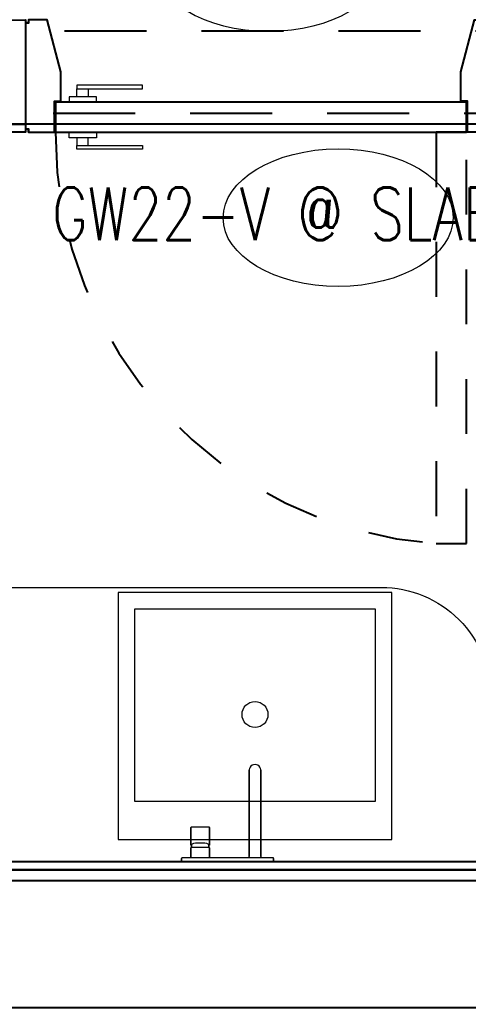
# Model space of a CAD drawing. Header units: metres. Extents: x 42 to 199, y -121 to 268.
# Drawn here: x 79.386 to 80.204, y -58.403 to -56.592 of the extents above; entities that cross this region are included whole.
import ezdxf
from ezdxf.enums import TextEntityAlignment as Align

# ---------------------------------------------------------------- set-up
doc = ezdxf.new("R2010")
doc.units = ezdxf.units.M
doc.header["$LTSCALE"] = 0.3
doc.linetypes.add('HIDDEN', pattern=[0.375, 0.25, -0.125])
doc.layers.get('0').update_dxf_attribs({"color": 8})
for name, color, linetype, lineweight in [('A-DOOR TAGS', 8, 'Continuous', 9), ('A-Plumbing Fixtures', 8, 'Continuous', 0), ('DA HOUSE ARCH LAYOUT', 8, 'Continuous', 9), ('ELEVATION 3', 8, 'Continuous', 13)]:
    doc.layers.add(name, color=color, linetype=linetype, lineweight=lineweight)
for name, color, linetype in [('A-DWV', 8, 'Continuous'), ('A-ELEVATION 3', 8, 'Continuous'), ('A-flooring', 8, 'Continuous'), ('A-Hidden-Above', 8, 'HIDDEN'), ('A-Wall-Full', 8, 'Continuous'), ('A-Wall-Plst', 8, 'Continuous')]:
    doc.layers.add(name, color=color, linetype=linetype)
doc.styles.add('RomanS-Narrow', font='romans.shx', dxfattribs={"width": 0.75})

# ---------------------------------------------------------------- blocks, each defined once
blk = doc.blocks.new('FK_R_BLR_FINAL FLOOR PLANS_24.09.2020$0$Door Legend-flat-46')
at = {"color": 8, "linetype": 'ByBlock'}
blk.add_ellipse((-0.0021, 0.106), major_axis=(0.21, 0.0004), ratio=0.597277, start_param=-3.141592653589793, end_param=3.141592653589793, dxfattribs=at)
blk = doc.blocks.new('RED_ROSETTA_PV_XREF 22.07.21$0$A$C7F376221-flat-2-flat-1-flat-1-flat-1-flat-1-flat-1-flat-1')
at = {"color": 4, "ltscale": 0.5}
for p, q in [((0.45, 0.5), (0, 0.5)), ((0, 0.5), (0, 0)), ((0.45, 0), (0.45, 0.5)), ((0.38, 0.47), (0.03, 0.47)), ((0.03, 0.47), (0.03, 0.03)), ((0.38, 0.03), (0.38, 0.47)), ((0.4839, 0.2837), (0.4836, 0.283)), ((0.4836, 0.283), (0.4836, 0.2828)), ((0.4836, 0.2828), (0.4836, 0.2823)), ((0.4836, 0.2823), (0.4836, 0.2815)), ((0.4836, 0.2815), (0.4836, 0.2805)), ((0.4836, 0.2805), (0.4836, 0.2793)), ((0.4836, 0.2793), (0.4836, 0.278)), ((0.4836, 0.278), (0.4836, 0.2635)), ((0.4836, 0.278), (0.4836, 0.277)), ((0.4836, 0.278), (0.4836, 0.2635)), ((0.4836, 0.277), (0.4836, 0.2743)), ((0.4836, 0.2766), (0.4836, 0.2756)), ((0.4836, 0.2756), (0.4836, 0.273)), ((0.4836, 0.2743), (0.4836, 0.2698)), ((0.4836, 0.273), (0.4836, 0.2688)), ((0.4846, 0.284), (0.4839, 0.2837)), ((0.4839, 0.2837), (0.4839, 0.2835)), ((0.4839, 0.2835), (0.4839, 0.2829)), ((0.4839, 0.2829), (0.4839, 0.282)), ((0.4839, 0.282), (0.4839, 0.2808)), ((0.4839, 0.2808), (0.4839, 0.2795)), ((0.4839, 0.2795), (0.4839, 0.278)), ((0.4839, 0.278), (0.4839, 0.2)), ((0.4839, 0.278), (0.4839, 0.2)), ((0.4906, 0.284), (0.4846, 0.284)), ((0.4846, 0.284), (0.4906, 0.284)), ((0.4906, 0.284), (0.4906, 0.2838)), ((0.4906, 0.2838), (0.4906, 0.2832)), ((0.4906, 0.2832), (0.4906, 0.2822)), ((0.4906, 0.2822), (0.4906, 0.281)), ((0.4906, 0.281), (0.4906, 0.2795)), ((0.4906, 0.2795), (0.4906, 0.278)), ((0.4906, 0.278), (0.4906, 0.2)), ((0.4906, 0.278), (0.4906, 0.2)), ((0.3149, 0.2552), (0.3139, 0.2527)), ((0.3149, 0.2552), (0.3139, 0.2527)), ((0.3165, 0.2574), (0.3149, 0.2552)), ((0.3185, 0.2591), (0.3165, 0.2574)), ((0.3209, 0.2601), (0.3185, 0.2591)), ((0.3234, 0.2605), (0.3209, 0.2601)), ((0.3376, 0.2605), (0.3234, 0.2605)), ((0.3234, 0.2605), (0.3376, 0.2605)), ((0.3395, 0.2605), (0.3376, 0.2605)), ((0.3376, 0.2605), (0.3395, 0.2605)), ((0.3419, 0.2605), (0.3395, 0.2605)), ((0.3395, 0.2605), (0.3419, 0.2605)), ((0.3419, 0.2605), (0.3447, 0.2605)), ((0.3447, 0.2605), (0.3419, 0.2605)), ((0.3447, 0.2605), (0.348, 0.2605)), ((0.348, 0.2605), (0.3447, 0.2605)), ((0.3516, 0.2605), (0.348, 0.2605)), ((0.348, 0.2605), (0.3516, 0.2605)), ((0.3554, 0.2605), (0.3516, 0.2605)), ((0.3516, 0.2605), (0.3554, 0.2605)), ((0.3554, 0.2605), (0.3595, 0.2605)), ((0.3595, 0.2605), (0.3554, 0.2605)), ((0.3595, 0.2605), (0.3638, 0.2605)), ((0.3638, 0.2605), (0.3595, 0.2605)), ((0.3638, 0.2605), (0.3681, 0.2605)), ((0.3681, 0.2605), (0.3638, 0.2605)), ((0.3681, 0.2605), (0.4801, 0.2605)), ((0.4801, 0.2605), (0.3681, 0.2605)), ((0.4806, 0.2605), (0.4801, 0.2605)), ((0.4801, 0.2605), (0.4806, 0.2605)), ((0.4814, 0.2607), (0.4806, 0.2605)), ((0.4824, 0.2612), (0.4814, 0.2607)), ((0.4832, 0.2622), (0.4824, 0.2612)), ((0.4836, 0.2635), (0.4832, 0.2622)), ((0.4836, 0.2698), (0.4836, 0.2639)), ((0.4836, 0.2688), (0.4836, 0.2635)), ((0.4836, 0.266), (0.4836, 0.2654)), ((0.4836, 0.2654), (0.4836, 0.2639)), ((0.4836, 0.2646), (0.4836, 0.2641)), ((0.4836, 0.2641), (0.4836, 0.2635)), ((0.4836, 0.2639), (0.4836, 0.2613)), ((0.4836, 0.2639), (0.4836, 0.2572)), ((0.4836, 0.2613), (0.4836, 0.258)), ((0.4836, 0.258), (0.4836, 0.2541)), ((0.4836, 0.2572), (0.4836, 0.25)), ((0.4836, 0.2541), (0.4836, 0.25)), ((0.3139, 0.2527), (0.3136, 0.25)), ((0.3139, 0.2527), (0.3136, 0.25)), ((0.3136, 0.25), (0.3139, 0.2473)), ((0.3136, 0.25), (0.3139, 0.2473)), ((0.3139, 0.2473), (0.3149, 0.2448)), ((0.3139, 0.2473), (0.3149, 0.2448)), ((0.3149, 0.2448), (0.3165, 0.2426)), ((0.3165, 0.2426), (0.3185, 0.2409)), ((0.3185, 0.2409), (0.3209, 0.2399)), ((0.3209, 0.2399), (0.3234, 0.2395)), ((0.3234, 0.2395), (0.3376, 0.2395)), ((0.3376, 0.2395), (0.3234, 0.2395)), ((0.3395, 0.2395), (0.3376, 0.2395)), ((0.3376, 0.2395), (0.3395, 0.2395)), ((0.3419, 0.2395), (0.3395, 0.2395)), ((0.3395, 0.2395), (0.3419, 0.2395)), ((0.3419, 0.2395), (0.3447, 0.2395)), ((0.3447, 0.2395), (0.3419, 0.2395)), ((0.3447, 0.2395), (0.348, 0.2395)), ((0.348, 0.2395), (0.3447, 0.2395)), ((0.348, 0.2395), (0.3516, 0.2395)), ((0.3516, 0.2395), (0.348, 0.2395)), ((0.3516, 0.2395), (0.3554, 0.2395)), ((0.3554, 0.2395), (0.3516, 0.2395)), ((0.3595, 0.2395), (0.3554, 0.2395)), ((0.3554, 0.2395), (0.3595, 0.2395)), ((0.3638, 0.2395), (0.3595, 0.2395)), ((0.3595, 0.2395), (0.3638, 0.2395)), ((0.3638, 0.2395), (0.3681, 0.2395)), ((0.3681, 0.2395), (0.3638, 0.2395)), ((0.3681, 0.2395), (0.4801, 0.2395)), ((0.4801, 0.2395), (0.3681, 0.2395)), ((0.4801, 0.2395), (0.4806, 0.2395)), ((0.4806, 0.2395), (0.4801, 0.2395)), ((0.4806, 0.2395), (0.4814, 0.2393)), ((0.4814, 0.2393), (0.4824, 0.2388)), ((0.4824, 0.2388), (0.4832, 0.2378)), ((0.4832, 0.2378), (0.4836, 0.2365)), ((0.4836, 0.25), (0.4836, 0.2428)), ((0.4836, 0.25), (0.4836, 0.2459)), ((0.4836, 0.2459), (0.4836, 0.242)), ((0.4836, 0.2428), (0.4836, 0.2361)), ((0.4836, 0.242), (0.4836, 0.2387)), ((0.4836, 0.2387), (0.4836, 0.2361)), ((0.4836, 0.2365), (0.4836, 0.2312)), ((0.4836, 0.2365), (0.4836, 0.2359)), ((0.4836, 0.2365), (0.4836, 0.2)), ((0.4836, 0.2361), (0.4836, 0.2346)), ((0.4836, 0.2361), (0.4836, 0.2302)), ((0.4836, 0.2359), (0.4836, 0.2354)), ((0.4836, 0.2346), (0.4836, 0.234)), ((0.4836, 0.2312), (0.4836, 0.227)), ((0.4836, 0.2302), (0.4836, 0.2257)), ((0.4836, 0.227), (0.4836, 0.2244)), ((0.4836, 0.2257), (0.4836, 0.223)), ((0.4836, 0.2244), (0.4836, 0.2234)), ((0.4836, 0.223), (0.4836, 0.222)), ((0.4836, 0.2), (0.4836, 0.167)), ((0.4839, 0.2), (0.4839, 0.122)), ((0.4906, 0.2), (0.4906, 0.122)), ((0.4278, 0.1667), (0.4276, 0.1662)), ((0.4276, 0.1662), (0.4276, 0.15)), ((0.4282, 0.167), (0.4278, 0.1667)), ((0.4301, 0.167), (0.4282, 0.167)), ((0.4282, 0.167), (0.4301, 0.167)), ((0.4435, 0.167), (0.4301, 0.167)), ((0.4301, 0.167), (0.4435, 0.167)), ((0.4435, 0.167), (0.4465, 0.167)), ((0.4465, 0.167), (0.4435, 0.167)), ((0.4606, 0.167), (0.4465, 0.167)), ((0.4465, 0.167), (0.4606, 0.167)), ((0.4586, 0.1647), (0.4577, 0.162)), ((0.4595, 0.1664), (0.4586, 0.1647)), ((0.4606, 0.166), (0.4592, 0.1658)), ((0.4606, 0.167), (0.4595, 0.1664)), ((0.4606, 0.167), (0.4606, 0.1664)), ((0.4606, 0.1664), (0.4606, 0.166)), ((0.4646, 0.166), (0.4606, 0.166)), ((0.4606, 0.166), (0.4646, 0.166)), ((0.4648, 0.1668), (0.4646, 0.1663)), ((0.4646, 0.1663), (0.4646, 0.166)), ((0.4646, 0.166), (0.4646, 0.1654)), ((0.4646, 0.1654), (0.4646, 0.1639)), ((0.4646, 0.1639), (0.4646, 0.1613)), ((0.4653, 0.167), (0.4648, 0.1668)), ((0.4648, 0.1668), (0.4648, 0.1662)), ((0.4648, 0.1662), (0.4648, 0.1645)), ((0.4648, 0.1645), (0.4648, 0.1619)), ((0.4653, 0.167), (0.4836, 0.167)), ((0.4836, 0.167), (0.4653, 0.167)), ((0.4836, 0.178), (0.4836, 0.177)), ((0.4836, 0.177), (0.4836, 0.1743)), ((0.4836, 0.1766), (0.4836, 0.1756)), ((0.4836, 0.1756), (0.4836, 0.173)), ((0.4836, 0.1743), (0.4836, 0.1698)), ((0.4836, 0.173), (0.4836, 0.1688)), ((0.4836, 0.1698), (0.4836, 0.1639)), ((0.4836, 0.1688), (0.4836, 0.167)), ((0.4836, 0.1675), (0.4836, 0.1669)), ((0.4836, 0.1675), (0.4836, 0.167)), ((0.4836, 0.1669), (0.4836, 0.1652)), ((0.4836, 0.1652), (0.4836, 0.1624)), ((0.4836, 0.1639), (0.4836, 0.1572)), ((0.4276, 0.15), (0.4276, 0.1338)), ((0.4567, 0.1544), (0.4566, 0.15)), ((0.4566, 0.15), (0.4567, 0.1456)), ((0.4571, 0.1584), (0.4567, 0.1544)), ((0.4567, 0.1456), (0.4571, 0.1416)), ((0.4577, 0.162), (0.4571, 0.1584)), ((0.4646, 0.1613), (0.4646, 0.1579)), ((0.4646, 0.1579), (0.4646, 0.1541)), ((0.4646, 0.1541), (0.4646, 0.15)), ((0.4646, 0.15), (0.4646, 0.1459)), ((0.4646, 0.1459), (0.4646, 0.1421)), ((0.4648, 0.1619), (0.4648, 0.1584)), ((0.4648, 0.1584), (0.4648, 0.1543)), ((0.4648, 0.1543), (0.4648, 0.15)), ((0.4648, 0.15), (0.4648, 0.1457)), ((0.4648, 0.1457), (0.4648, 0.1417)), ((0.4836, 0.1624), (0.4836, 0.1588)), ((0.4836, 0.1588), (0.4836, 0.1545)), ((0.4836, 0.1572), (0.4836, 0.15)), ((0.4836, 0.1545), (0.4836, 0.15)), ((0.4836, 0.15), (0.4836, 0.1428)), ((0.4836, 0.15), (0.4836, 0.1455)), ((0.4836, 0.1455), (0.4836, 0.1412)), ((0.4276, 0.1338), (0.4278, 0.1333)), ((0.4278, 0.1333), (0.4282, 0.133)), ((0.4282, 0.133), (0.4301, 0.133)), ((0.4301, 0.133), (0.4282, 0.133)), ((0.4465, 0.133), (0.4301, 0.133)), ((0.4301, 0.133), (0.4465, 0.133)), ((0.4465, 0.133), (0.4606, 0.133)), ((0.4606, 0.133), (0.4465, 0.133)), ((0.4571, 0.1416), (0.4577, 0.138)), ((0.4577, 0.138), (0.4586, 0.1353)), ((0.4586, 0.1353), (0.4595, 0.1336)), ((0.4592, 0.1342), (0.4606, 0.134)), ((0.4595, 0.1336), (0.4606, 0.133)), ((0.4646, 0.134), (0.4606, 0.134)), ((0.4606, 0.134), (0.4606, 0.1336)), ((0.4606, 0.134), (0.4646, 0.134)), ((0.4606, 0.1336), (0.4606, 0.133)), ((0.4646, 0.1421), (0.4646, 0.1387)), ((0.4646, 0.1387), (0.4646, 0.1361)), ((0.4646, 0.1361), (0.4646, 0.1346)), ((0.4646, 0.1346), (0.4646, 0.134)), ((0.4646, 0.134), (0.4646, 0.1338)), ((0.4646, 0.1338), (0.4648, 0.1333)), ((0.4648, 0.1417), (0.4648, 0.1382)), ((0.4648, 0.1382), (0.4648, 0.1355)), ((0.4648, 0.1355), (0.4648, 0.1339)), ((0.4648, 0.1339), (0.4648, 0.1333)), ((0.4648, 0.1333), (0.4653, 0.133)), ((0.4653, 0.133), (0.4836, 0.133)), ((0.4836, 0.133), (0.4653, 0.133)), ((0.4836, 0.1428), (0.4836, 0.1361)), ((0.4836, 0.1412), (0.4836, 0.1376)), ((0.4836, 0.1376), (0.4836, 0.1348)), ((0.4836, 0.1361), (0.4836, 0.1302)), ((0.4836, 0.1348), (0.4836, 0.1331)), ((0.4836, 0.1331), (0.4836, 0.1325)), ((0.4836, 0.133), (0.4836, 0.122)), ((0.4836, 0.133), (0.4836, 0.1312)), ((0.4836, 0.133), (0.4836, 0.1325)), ((0.4836, 0.1312), (0.4836, 0.127)), ((0.4836, 0.1302), (0.4836, 0.1257)), ((0.4836, 0.127), (0.4836, 0.1244)), ((0.4836, 0.1257), (0.4836, 0.123)), ((0.4836, 0.1244), (0.4836, 0.1234)), ((0.4836, 0.123), (0.4836, 0.122)), ((0.4836, 0.122), (0.4836, 0.1207)), ((0.4836, 0.1207), (0.4836, 0.1195)), ((0.4836, 0.1195), (0.4836, 0.1185)), ((0.4836, 0.1185), (0.4836, 0.1177)), ((0.4836, 0.1177), (0.4836, 0.1172)), ((0.4836, 0.1172), (0.4836, 0.117)), ((0.4836, 0.117), (0.4839, 0.1163)), ((0.4839, 0.122), (0.4839, 0.1205)), ((0.4839, 0.1205), (0.4839, 0.1192)), ((0.4839, 0.1192), (0.4839, 0.118)), ((0.4839, 0.118), (0.4839, 0.1171)), ((0.4839, 0.1171), (0.4839, 0.1165)), ((0.4839, 0.1165), (0.4839, 0.1163)), ((0.4839, 0.1163), (0.4846, 0.116)), ((0.4846, 0.116), (0.4906, 0.116)), ((0.4906, 0.116), (0.4846, 0.116)), ((0.4906, 0.122), (0.4906, 0.1205)), ((0.4906, 0.1205), (0.4906, 0.119)), ((0.4906, 0.119), (0.4906, 0.1178)), ((0.4906, 0.1178), (0.4906, 0.1168)), ((0.4906, 0.1168), (0.4906, 0.1162)), ((0.4906, 0.1162), (0.4906, 0.116)), ((0.03, 0.03), (0.38, 0.03)), ((0, 0), (0.45, 0))]:
    blk.add_line(p, q, dxfattribs=at)
blk.add_circle((0.2223, 0.25), 0.0237, dxfattribs=at)
blk = doc.blocks.new('HANDLE DOOR')
for points in [[(-51814.5, 3550.6), (-51864.5, 3550.6), (-51864.5, 3540.6), (-51814.5, 3540.6)], [(-51828.5, 3526.5), (-51849, 3526.5), (-51849, 3540.6), (-51828.5, 3540.6)], [(-51948.5, 3519.8), (-51828.5, 3519.8), (-51828.5, 3526.5), (-51948.5, 3526.5)]]:
    blk.add_lwpolyline(points, close=True)
blk = doc.blocks.new('DA HOUSE ARCH LAYOUT')
at = {"layer": 'A-DWV', "color": 8, "linetype": 'Continuous'}
for points in [[(-17.6974, 3.8312), (-17.6974, 3.8882), (-17.6854, 3.8882), (-17.6854, 3.9412), (-17.7104, 4.0362), (-17.7444, 4.0362), (-17.7444, 4.0302), (-17.7504, 4.0302), (-17.7504, 3.8372), (-17.7444, 3.8372), (-17.7444, 3.8312)], [(-16.8964, 3.8372), (-16.8964, 3.8312), (-16.9434, 3.8312), (-16.9434, 3.8882), (-16.9554, 3.8882), (-16.9554, 3.9412), (-16.9304, 4.0362), (-16.8964, 4.0362), (-16.8964, 4.0302), (-16.8904, 4.0302), (-16.8904, 3.8372)], [(-16.9454, 3.8862), (-17.6954, 3.8862), (-17.6954, 3.8312), (-16.9454, 3.8312)]]:
    blk.add_lwpolyline(points, close=True, dxfattribs=at)
at = {"layer": 'A-ELEVATION 3', "color": 8, "ltscale": 0.25}
blk.add_line((-16.8904, 3.8462), (-17.7504, 3.8462), dxfattribs=at)
at = {"layer": 'A-flooring', "color": 8, "ltscale": 0.25}
for points in [[(-18.9497, 3.8462), (-17.7504, 3.8462), (-17.7504, 3.8312), (-18.9497, 3.8312)], [(-16.2896, 2.4862), (-18.9496, 2.4862), (-18.9496, 2.5012), (-16.2896, 2.5012)]]:
    blk.add_lwpolyline(points, close=True, dxfattribs=at)
at = {"layer": 'A-Hidden-Above', "color": 8, "ltscale": 2}
for p, q in [((-19.429, 4.0162), (-10.4248, 4.0162)), ((-19.4497, 3.8662), (-10.5248, 3.8662))]:
    blk.add_line(p, q, dxfattribs=at)
at = {"layer": 'A-Hidden-Above', "color": 8}
blk.add_lwpolyline([(-17.0004, 3.8312), (-17.0004, 3.0812), (-16.9454, 3.0812), (-16.9454, 3.8312)], close=True, dxfattribs=at)
blk.add_arc((-16.9463, 3.8283), 0.7491, 179.7809, 265.8597, dxfattribs=at)
at = {"layer": 'A-Plumbing Fixtures', "color": 8}
blk.add_lwpolyline([(-16.9004, 2.8012), (-16.3046, 2.8012), (-16.3046, 2.5012), (-17.8004, 2.5012), (-17.8004, 3.0012), (-17.1004, 3.0012, -0.414214)], format="xyb", close=True, dxfattribs=at)
at = {"layer": 'A-Wall-Full', "color": 8}
blk.add_lwpolyline([(-15.9696, 2.4662), (-19.6571, 2.4662), (-19.6888, 2.235), (-15.9696, 2.235)], close=True, dxfattribs=at)
at = {"layer": 'A-Wall-Plst', "color": 8}
for points in [[(-18.9497, 3.8462), (-18.9497, 3.5462), (-19.1397, 3.5462), (-19.1397, 3.8462), (-19.4524, 3.8462), (-19.6392, 2.4862), (-19.1397, 2.4862), (-19.1397, 2.7862), (-18.9497, 2.7862), (-18.9497, 2.4862), (-16.1396, 2.4862), (-16.1396, 3.8462), (-16.8904, 3.8462), (-16.8904, 4.0362), (-16.1396, 4.0362), (-16.1396, 6.0567), (-15.1406, 6.0567)], [(-21.7817, -11.2031), (-19.1203, 8.175), (-16.8706, 8.175), (-16.8706, 7.905), (-18.895, 7.905), (-19.4263, 4.0359), (-17.7504, 4.0362), (-17.7504, 3.8462), (-18.9497, 3.8462), (-18.9497, 3.5462)]]:
    blk.add_lwpolyline(points, dxfattribs=at)
at = {"layer": 'ELEVATION 3', "color": 8}
for points in [[(-17.7454, 4.0362), (-17.7454, 4.0312), (-17.7494, 4.0312), (-17.7494, 4.0362), (-17.7504, 4.0362), (-17.7504, 4.0302), (-17.7444, 4.0302), (-17.7444, 4.0362)], [(-17.7454, 3.8312), (-17.7454, 3.8362), (-17.7494, 3.8362), (-17.7494, 3.8312), (-17.7504, 3.8312), (-17.7504, 3.8372), (-17.7444, 3.8372), (-17.7444, 3.8312)]]:
    blk.add_lwpolyline(points, close=True, dxfattribs=at)
at = {"layer": 'A-DOOR TAGS', "color": 8}
ref = blk.add_blockref('FK_R_BLR_FINAL FLOOR PLANS_24.09.2020$0$Door Legend-flat-46', (-17.3086, 4.0348), dxfattribs=dict(at, xscale=-1))
ref.add_attrib('D1', 'GD22-6', dxfattribs={"layer": '0', "height": 0.096, "style": 'RomanS-Narrow', "width": 0.75}).set_placement((-17.3075, 4.1479, 0), align=Align.MIDDLE)
ref = blk.add_blockref('FK_R_BLR_FINAL FLOOR PLANS_24.09.2020$0$Door Legend-flat-46', (-17.1773, 3.5695), dxfattribs=at)
ref.add_attrib('D1', 'GW22-V @ SLAB TOP', dxfattribs={"layer": '0', "height": 0.096, "style": 'RomanS-Narrow', "width": 0.75}).set_placement((-17.1783, 3.6826, 0), align=Align.MIDDLE)
at = {"layer": 'A-Plumbing Fixtures', "color": 8, "rotation": 270}
blk.add_blockref('RED_ROSETTA_PV_XREF 22.07.21$0$A$C7F376221-flat-2-flat-1-flat-1-flat-1-flat-1-flat-1-flat-1', (-17.5812, 2.9918), dxfattribs=at)
at = {"layer": 'ELEVATION 3', "color": 8}
for p, xscale, yscale, zscale, rotation in [((-69.4854, 7.4293), 0.0009999999999999992, 0.0009999999999999992, 0.0009999999999999992, 180.0082332470338), ((-69.4854, 0.2881), -0.0009999999999999992, 0.0009999999999999996, 0.0009999999999999996, 359.9917667529662)]:
    blk.add_blockref('HANDLE DOOR', p, dxfattribs=dict(at, xscale=xscale, yscale=yscale, zscale=zscale, rotation=rotation))

msp = doc.modelspace()

# ---------------------------------------------------------------- block references
at = {"layer": 'DA HOUSE ARCH LAYOUT'}
msp.add_blockref('DA HOUSE ARCH LAYOUT', (97.1462, -60.628), dxfattribs=at)

doc.saveas('drawing.dxf')
